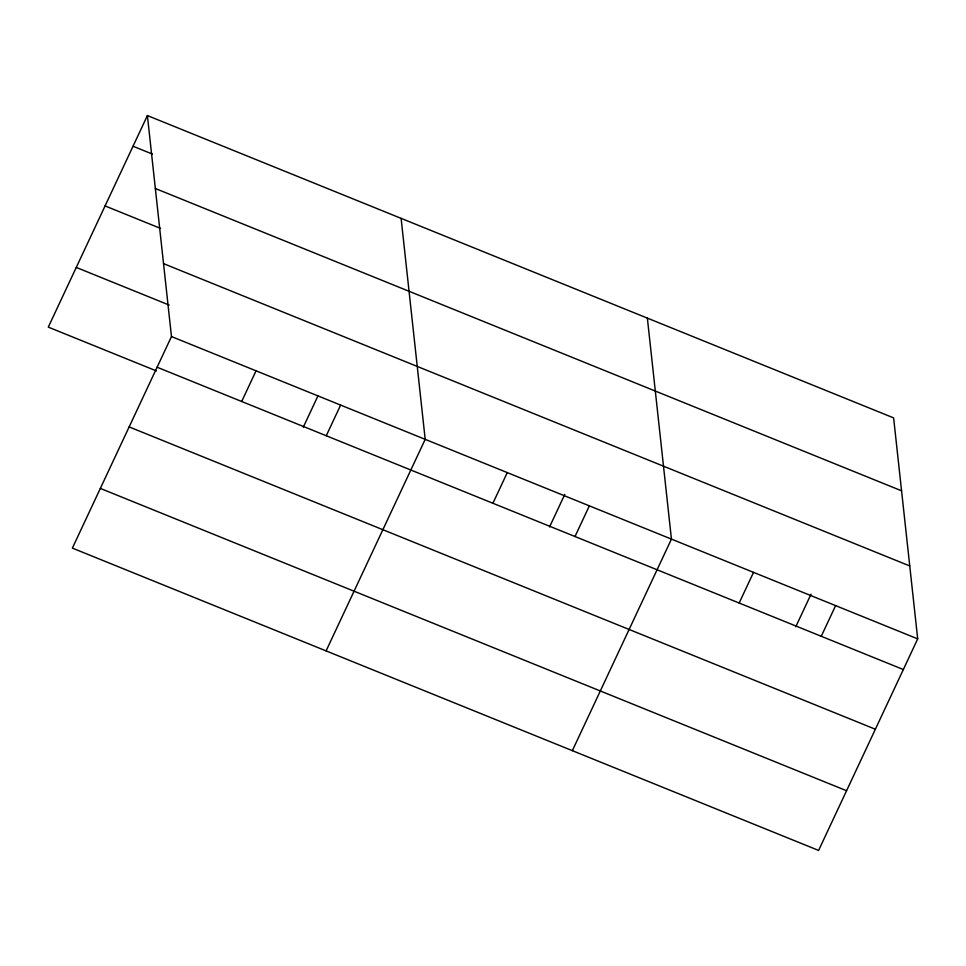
<?xml version="1.0" encoding="UTF-8"?>
<svg xmlns="http://www.w3.org/2000/svg" width="966" height="966" viewBox="0 0 966 966"><rect width="100%" height="100%" fill="white"/><g stroke="black" fill="none" stroke-linecap="round" stroke-linejoin="round"><path stroke-width="1.45" d="M147.4 115.57L171.477 336.554L72.378 548.108L818.6 850.43L917.7 638.876L893.622 417.892L147.4 115.57L48.3 327.124L156.444 370.932M241.681 401.482L256.05 370.823M303.288 427.201L317.899 396M326.254 435.751L340.624 405.08M326.097 650.891L425.197 439.349L401.107 218.364M492.914 503.262L507.283 472.603M549.545 526.965L564.796 494.399M574.999 536.516L589.357 505.858M572.355 750.654L671.442 539.113L647.365 318.128M739.171 603.025L753.528 572.367M795.791 626.729L811.042 594.162M821.257 636.28L835.614 605.622M133.03 146.24L152.447 154.101M155.345 188.503L901.568 490.813M105.077 205.927L160.525 228.399M163.532 263.633L909.755 565.955M76.266 267.425L169.147 305.063M171.477 336.554L917.7 638.876M157.12 367.225L903.343 669.535M129.154 426.912L875.377 729.233M100.343 488.41L846.566 790.731"/></g></svg>
